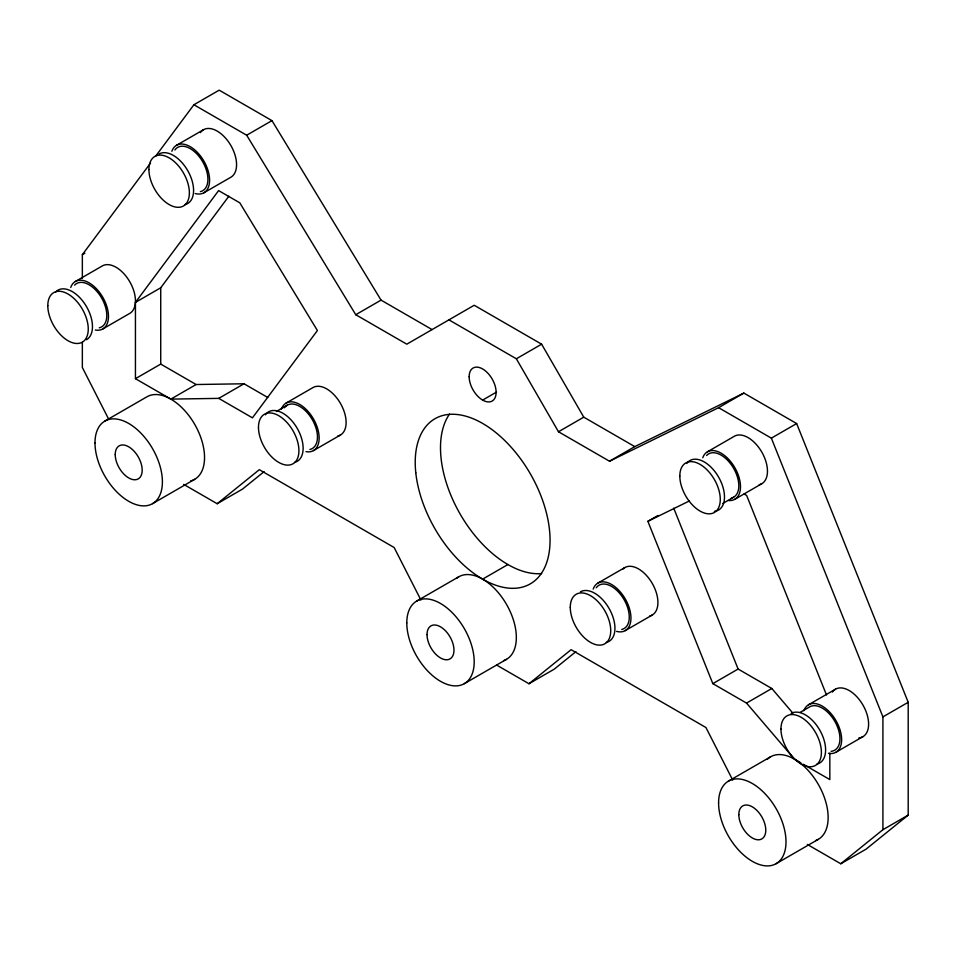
<?xml version="1.0" encoding="UTF-8"?>
<svg xmlns="http://www.w3.org/2000/svg" width="956" height="956" viewBox="0 0 956 956"><rect width="100%" height="100%" fill="white"/><g stroke="black" fill="none" stroke-linecap="round" stroke-linejoin="round"><path stroke-width="1.43" d="M82.347 278.423L82.347 254.678L150.522 163.058M155.84 155.924L193.901 104.754L219.187 90.163L271.958 120.623L381.05 300.124L432.076 329.581M135.441 302.383L218.613 190.603L239.789 202.827L317.404 330.537L252.444 417.832L218.733 398.377L170.837 399.118L135.441 378.684L135.441 302.383L160.728 287.792L228.854 196.231M183.707 484.405L217.179 503.728L259.315 469.671L394.147 547.513L420.903 600.021M264.107 471.643L242.466 489.125L217.179 503.728M496.797 665.161L528.979 683.743L571.114 649.686L705.946 727.528L732.702 780.048M575.906 651.657L554.265 669.14L528.979 683.743M807.306 844.435L840.778 863.758L882.914 829.7L908.2 815.11L908.2 702.29L796.647 423.556L743.864 393.083L634.784 446.619L609.51 461.222L558.483 431.754L516.348 358.775L448.926 319.854M908.2 815.11L866.064 849.167L840.778 863.758M176.513 145.312L203.473 129.741M193.901 104.754L246.684 135.226L271.958 120.623M82.347 254.678L84.881 253.221M203.927 192.777L230.886 177.219A27.413 15.822 60 0 0 228.986 142.528A27.413 15.822 60 0 0 200.401 132.597M75.393 281.482L102.352 265.911A27.413 15.822 60 0 1 129.765 281.733A27.413 15.822 60 0 1 129.765 313.389L102.794 328.96M135.441 378.684L160.728 364.093L196.111 384.527L244.019 383.774L267.74 397.469M104.861 421.082L146.997 396.764A47.669 27.521 60 0 1 196.47 427.571A47.669 27.521 60 0 1 190.638 480.976M170.837 399.118L196.111 384.527M246.684 135.226L355.763 314.715L381.05 300.124M218.733 398.377L244.019 383.774M286.059 403.109L313.03 387.539A27.413 15.822 60 0 1 341.579 405.475A27.413 15.822 60 0 1 337.85 436.032M276.415 411.439L287.254 405.177M152.53 503.657L194.666 479.326M313.472 450.587L340.444 435.016M516.348 358.775L541.622 344.184L583.758 417.163L634.784 446.619M482.637 400.086L496.534 392.068M558.483 431.754L583.758 417.163M609.51 461.222L718.589 407.674L743.864 393.083M416.661 601.097L458.796 576.779M482.637 579.133L507.911 564.542M707.416 451.818L734.375 436.247A27.413 15.822 60 0 1 762.936 454.184A27.413 15.822 60 0 1 759.195 484.74M718.589 407.674L771.361 438.147L796.647 423.556M800.758 762.804L794.436 759.148L746.54 703.09L712.829 683.636L647.869 521.319L657.979 515.487M722.796 503.489L733.634 497.228M734.829 499.295L761.789 483.724M597.859 583.124L624.83 567.565M464.341 683.671L506.465 659.341M625.272 630.602L652.243 615.043M712.829 683.636L738.104 669.033L771.815 688.499L792.894 713.164M746.54 703.09L771.815 688.499M808.537 704.763L835.508 689.192M800.1 712.387L809.732 706.831A25.023 14.448 60 0 1 836.285 724.17A25.023 14.448 60 0 1 831.099 751.308M728.46 781.124L770.596 756.793M882.914 829.7L882.914 716.88L908.2 702.29M835.95 752.241L862.921 736.67M776.141 863.686L818.276 839.356M647.869 521.319L689.348 500.968M541.622 344.184L474.212 305.263L406.79 344.184L355.763 314.715M744.162 494.025L746.648 495.459L826.498 694.976M803.279 764.262L829.832 779.582L829.832 753.173M108.434 418.704L82.347 367.498L82.347 342.26M771.361 438.147L882.914 716.88M673.705 508.102L738.104 669.033M160.728 287.792L160.728 364.093M456.442 578.44A47.669 27.521 60 0 1 506.465 604.3A47.669 27.521 60 0 1 503.848 660.56M541.622 573.576A95.337 55.042 60 0 1 460.242 514.22A95.337 55.042 60 0 1 449.535 414.067M767.166 759.458A47.669 27.521 60 0 1 817.631 783.227A47.669 27.521 60 0 1 815.647 840.575M596.245 587.797A25.023 14.448 60 0 1 623.527 598.707A25.023 14.448 60 0 1 621.711 629.466M580.412 591.824A28.596 16.515 60 0 1 610.215 610.537A28.596 16.515 60 0 1 606.307 642.432M622.655 569.298A27.413 15.822 60 0 1 652.243 583.387A27.413 15.822 60 0 1 649.65 616.046M593.21 589.087A27.413 15.822 60 0 1 625.714 599.735A27.413 15.822 60 0 1 616.584 631.378M791.09 713.463A28.596 16.515 60 0 1 820.881 732.165A28.596 16.515 60 0 1 816.986 764.059M832.425 692.048A27.413 15.822 60 0 1 862.921 705.014A27.413 15.822 60 0 1 858.906 737.913M803.888 710.714A27.413 15.822 60 0 1 835.95 720.585A27.413 15.822 60 0 1 828.47 753.292M706.615 455.474A25.023 14.448 60 0 1 733.634 468.332A25.023 14.448 60 0 1 731.268 498.16M686.755 463.505A28.596 16.515 60 0 1 718.565 477.032A28.596 16.515 60 0 1 714.383 511.352M702.768 457.769A27.413 15.822 60 0 1 734.363 466.875A27.413 15.822 60 0 1 728.532 500.514M284.446 407.782A25.023 14.448 60 0 1 311.728 418.692A25.023 14.448 60 0 1 309.911 449.451M265.398 414.796A28.596 16.515 60 0 1 296.575 427.26A28.596 16.515 60 0 1 294.508 462.405M281.411 409.06A27.413 15.822 60 0 1 313.472 418.943A27.413 15.822 60 0 1 305.992 451.638M74.592 285.127A25.023 14.448 60 0 1 101.611 297.997A25.023 14.448 60 0 1 99.245 327.824M55.663 291.986A28.596 16.515 60 0 1 85.239 304.558A28.596 16.515 60 0 1 86.542 339.715M70.732 287.433A27.413 15.822 60 0 1 102.794 297.304A27.413 15.822 60 0 1 95.313 330.011M174.888 149.984A25.023 14.448 60 0 1 202.17 160.883A25.023 14.448 60 0 1 200.366 191.642M159.066 154A28.596 16.515 60 0 1 188.858 172.713A28.596 16.515 60 0 1 184.962 204.608M171.865 151.263A27.413 15.822 60 0 1 204.357 161.911A27.413 15.822 60 0 1 195.239 193.554M415.8 472.862A95.337 55.042 60 0 0 523.673 586.745A95.337 55.042 60 0 0 508.437 444.265A95.337 55.042 60 0 0 415.8 472.862M469.157 376.736A19.072 11.006 60 0 0 489.376 401.902A19.072 11.006 60 0 0 489.376 374.931A19.072 11.006 60 0 0 469.157 376.736M570.278 607.359A28.596 16.515 60 0 0 600.619 645.097A28.596 16.515 60 0 0 600.619 604.646A28.596 16.515 60 0 0 570.278 607.359M780.956 728.986A28.596 16.515 60 0 0 811.286 766.724A28.596 16.515 60 0 0 811.286 726.273A28.596 16.515 60 0 0 780.956 728.986M679.824 476.04A28.596 16.515 60 0 0 710.165 513.79A28.596 16.515 60 0 0 710.165 473.34A28.596 16.515 60 0 0 679.824 476.04M258.479 427.332A28.596 16.515 60 0 0 288.808 465.082A28.596 16.515 60 0 0 288.808 424.631A28.596 16.515 60 0 0 258.479 427.332M47.8 305.705A28.596 16.515 60 0 0 78.141 343.443A28.596 16.515 60 0 0 78.141 302.992A28.596 16.515 60 0 0 47.8 305.705M148.921 169.535A28.596 16.515 60 0 0 179.262 207.273A28.596 16.515 60 0 0 179.262 166.822A28.596 16.515 60 0 0 148.921 169.535M406.79 622.93A47.669 27.521 60 0 0 457.35 685.822A47.669 27.521 60 0 0 457.35 618.413A47.669 27.521 60 0 0 406.79 622.93M427.021 634.605A19.072 11.006 60 0 0 447.241 659.76A19.072 11.006 60 0 0 447.241 632.8A19.072 11.006 60 0 0 427.021 634.605M94.991 442.903A47.669 27.521 60 0 0 145.551 505.808A47.669 27.521 60 0 0 145.551 438.398A47.669 27.521 60 0 0 94.991 442.903M115.222 454.59A19.072 11.006 60 0 0 135.441 479.745A19.072 11.006 60 0 0 135.441 452.774A19.072 11.006 60 0 0 115.222 454.59M718.589 802.944A47.669 27.521 60 0 0 769.15 865.837A47.669 27.521 60 0 0 769.15 798.427A47.669 27.521 60 0 0 718.589 802.944M738.821 814.62A19.072 11.006 60 0 0 759.04 839.774A19.072 11.006 60 0 0 759.04 812.815A19.072 11.006 60 0 0 738.821 814.62"/></g></svg>
